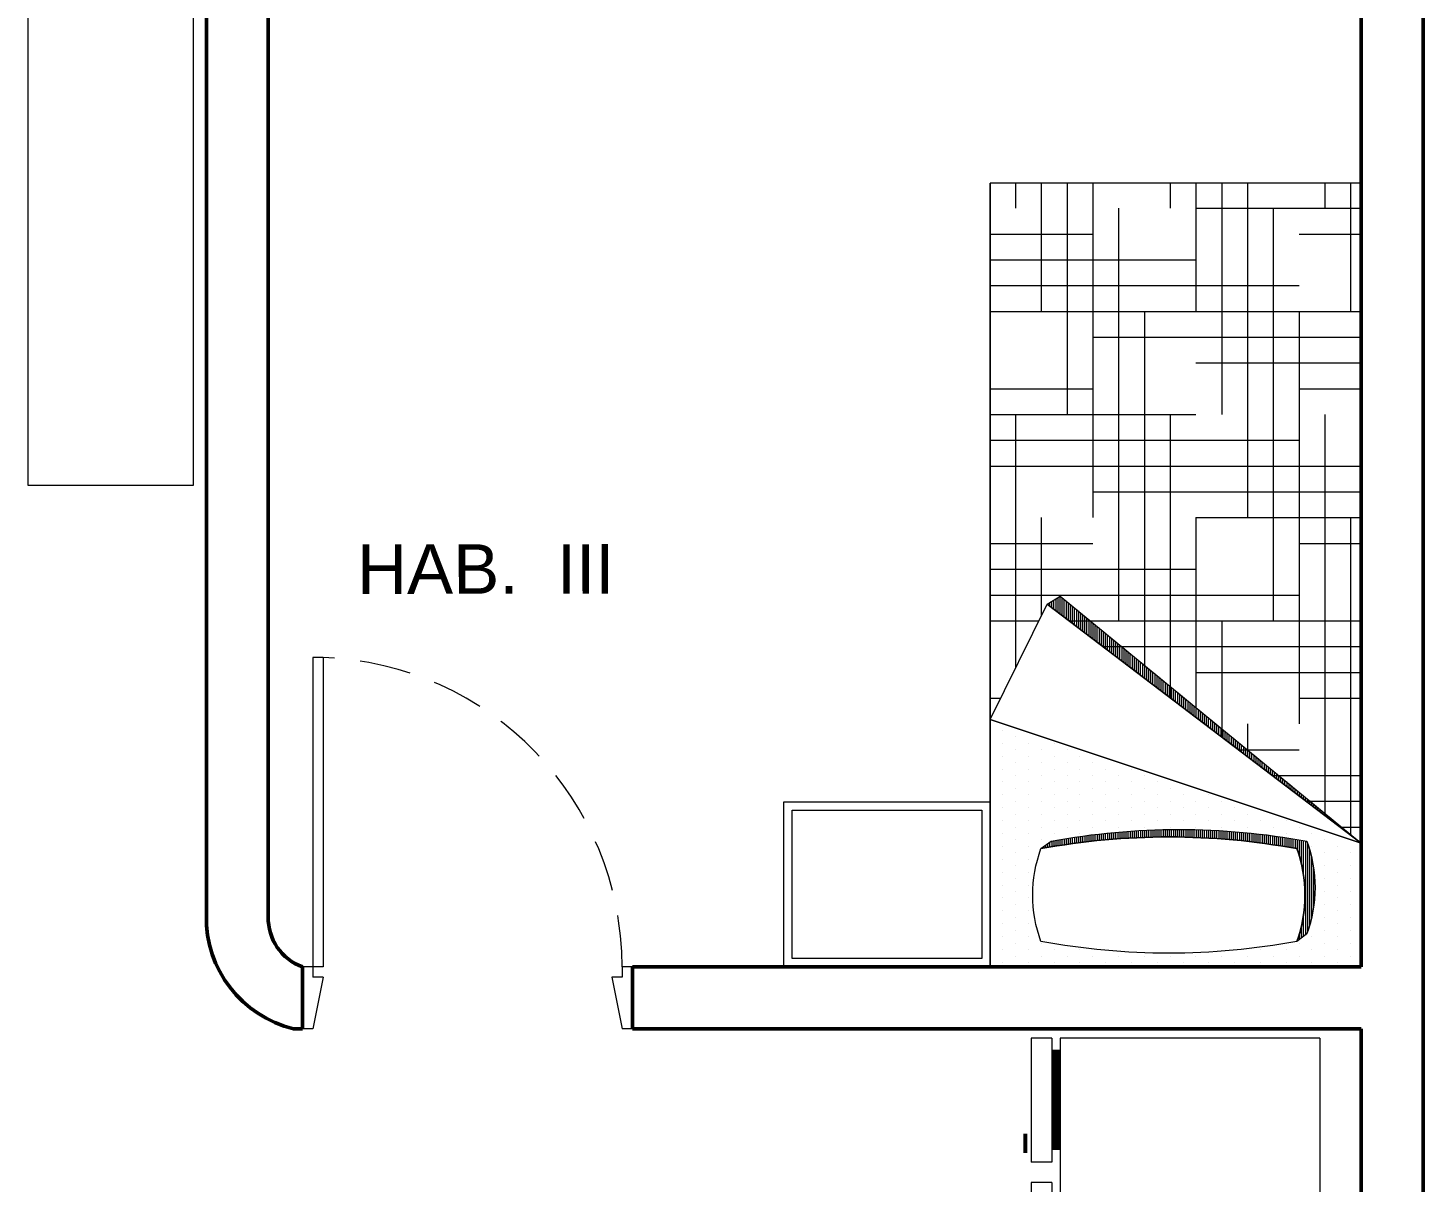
# Model space of a CAD drawing. Extents: x -454308 to 890911, y -14103 to 1343694.
# Drawn here: x 206001.8 to 206103.3, y 659037.1 to 659121 of the extents above; entities that cross this region are included whole.
import ezdxf

# ---------------------------------------------------------------- set-up
doc = ezdxf.new("R2010")
doc.units = 0
doc.header["$MEASUREMENT"] = 0
doc.linetypes.add('HIDDEN2', pattern=[0.1875, 0.125, -0.0625])
for name, color, linetype, lineweight in [('Mobiliario', 7, 'Continuous', 9), ('paredes', 20, 'Continuous', 50), ('PUERTAS', 7, 'Continuous', 20), ('TEXTO', 7, 'Continuous', 15)]:
    doc.layers.add(name, color=color, linetype=linetype, lineweight=lineweight)
doc.styles.add('ARIAL', font='arial.ttf')

# ---------------------------------------------------------------- blocks, each defined once
blk = doc.blocks.new('Plt-Nevera01')
at = {"layer": 'Mobiliario'}
for p, q in [((0, 0), (0, 0.9)), ((0, 0.9), (0.63, 0.9)), ((0.63, 0.3), (0.63, 0.9)), ((0.65, 0.9), (0.7, 0.9)), ((0.65, 0.35), (0.65, 0.9)), ((0.7, 0.35), (0.7, 0.9)), ((0.63, 0.87), (0.65, 0.87)), ((0.63, 0.38), (0.65, 0.38)), ((0.65, 0.35), (0.7, 0.35)), ((0.63, 0), (0.63, 0.3)), ((0.65, 0.3), (0.7, 0.3)), ((0.65, 0), (0.65, 0.3)), ((0.7, 0), (0.7, 0.3)), ((0.63, 0.27), (0.65, 0.27)), ((0, 0), (0.63, 0)), ((0.63, 0.03), (0.65, 0.03)), ((0.65, 0), (0.7, 0))]:
    blk.add_line(p, q, dxfattribs=at)
for points, const_width in [([(0.64, 0.38), (0.64, 0.87)], 0.02), ([(0.7144, 0.3764), (0.7144, 0.4386)], 0.01), ([(0.64, 0.03), (0.64, 0.27)], 0.02), ([(0.7144, 0.2778), (0.7144, 0.2312)], 0.01)]:
    blk.add_lwpolyline(points, dxfattribs=dict(at, const_width=const_width))
blk = doc.blocks.new('Plt-Pta-080-izq-x15')
at = {"layer": 'PUERTAS'}
for p, q in [((-0.775, 0.7496), (-0.775, 0)), ((-0.75, 0.7496), (-0.775, 0.7496)), ((-0.75, 0.7496), (-0.75, 0)), ((-0.775, 0), (-0.8, 0)), ((-0.775, 0), (-0.775, -0.025)), ((-0.75, 0), (-0.775, 0)), ((-0.025, 0), (-0.025, -0.025)), ((0, 0), (-0.025, 0)), ((-0.75, -0.025), (-0.775, -0.025)), ((-0.75, -0.025), (-0.775, -0.15)), ((-0.025, -0.025), (-0.05, -0.025)), ((-0.05, -0.025), (-0.025, -0.15)), ((-0.775, -0.15), (-0.8, -0.15)), ((0, -0.15), (-0.025, -0.15))]:
    blk.add_line(p, q, dxfattribs=at)
at = {"layer": 'PUERTAS', "linetype": 'HIDDEN2'}
blk.add_arc((-0.775, 0), 0.75, 0, 88.0898, dxfattribs=at)
blk = doc.blocks.new('*X394')
at = {"color": 0}
for p, q in [((8.375, 5), (8.375, 5.7694)), ((8.3125, 4.75), (8.3125, 5.7218)), ((8.3496, 5.75), (8.4007, 5.75)), ((8.2675, 5.6875), (8.4007, 5.6875)), ((8.1854, 5.625), (8.4007, 5.625)), ((8.1033, 5.5625), (8.25, 5.5625)), ((8.125, 5.5), (8.125, 5.579)), ((8.0625, 5.25), (8.0625, 5.5314)), ((8, 5), (8, 5.4839)), ((8.25, 4.5), (8.25, 5.5)), ((7.5007, 5.4375), (7.5262, 5.4375)), ((7.9375, 4.75), (7.9375, 5.4363)), ((8.25, 5.4375), (8.4007, 5.4375)), ((7.875, 4.5), (7.875, 5.3887)), ((7.5625, 4.75), (7.5625, 5.3644)), ((8, 5.375), (8.4007, 5.375)), ((7.7749, 5.3125), (8.4007, 5.3125)), ((7.5007, 5.25), (7.6193, 5.25)), ((7.6928, 5.25), (8.4007, 5.25)), ((7.8125, 4.25), (7.8125, 5.25)), ((8.1875, 4.25), (8.1875, 5.25)), ((7.625, 5), (7.625, 5.2386)), ((7.5007, 5.1875), (8.25, 5.1875)), ((7.5007, 5.125), (8, 5.125)), ((7.5007, 5.0625), (7.75, 5.0625)), ((8.25, 5.0625), (8.4007, 5.0625)), ((7.75, 4.1889), (7.75, 5)), ((8, 5), (8.4007, 5)), ((8.125, 4.1889), (8.125, 5)), ((7.75, 4.9375), (8.4007, 4.9375)), ((7.5007, 4.875), (8.4007, 4.875)), ((7.5007, 4.8125), (8.25, 4.8125)), ((7.5007, 4.75), (8, 4.75)), ((7.6875, 4.1889), (7.6875, 4.75)), ((8.0625, 4.1889), (8.0625, 4.75)), ((7.5007, 4.6875), (7.75, 4.6875)), ((8.25, 4.6875), (8.4007, 4.6875)), ((8, 4.625), (8.4007, 4.625)), ((7.75, 4.5625), (8.4007, 4.5625)), ((7.5007, 4.5), (8.4007, 4.5)), ((7.625, 4.1889), (7.625, 4.5)), ((8, 4.1889), (8, 4.5)), ((8.375, 4.1889), (8.375, 4.5)), ((7.5007, 4.4375), (8.25, 4.4375)), ((7.5007, 4.375), (8, 4.375)), ((7.5007, 4.3125), (7.75, 4.3125)), ((8.25, 4.3125), (8.4007, 4.3125)), ((7.5625, 4.1889), (7.5625, 4.25)), ((7.9375, 4.1889), (7.9375, 4.25)), ((8, 4.25), (8.4007, 4.25)), ((8.3125, 4.1889), (8.3125, 4.25))]:
    blk.add_line(p, q, dxfattribs=at)
blk = doc.blocks.new('*X393')
at = {"color": 0}
for p, q in [((7.53125, 6.078125), (7.53125, 6.078125)), ((7.5625, 6.0625), (7.5625, 6.0625)), ((7.59375, 6.078125), (7.59375, 6.078125)), ((7.625, 6.0625), (7.625, 6.0625)), ((7.65625, 6.078125), (7.65625, 6.078125)), ((7.6875, 6.0625), (7.6875, 6.0625)), ((7.71875, 6.078125), (7.71875, 6.078125)), ((7.75, 6.0625), (7.75, 6.0625)), ((7.78125, 6.078125), (7.78125, 6.078125)), ((7.8125, 6.0625), (7.8125, 6.0625)), ((7.84375, 6.078125), (7.84375, 6.078125)), ((7.875, 6.0625), (7.875, 6.0625)), ((7.90625, 6.078125), (7.90625, 6.078125)), ((7.9375, 6.0625), (7.9375, 6.0625)), ((7.96875, 6.078125), (7.96875, 6.078125)), ((8, 6.0625), (8, 6.0625)), ((8.03125, 6.078125), (8.03125, 6.078125)), ((8.0625, 6.0625), (8.0625, 6.0625)), ((8.09375, 6.078125), (8.09375, 6.078125)), ((8.125, 6.0625), (8.125, 6.0625)), ((8.15625, 6.078125), (8.15625, 6.078125)), ((8.1875, 6.0625), (8.1875, 6.0625)), ((8.21875, 6.078125), (8.21875, 6.078125)), ((8.25, 6.0625), (8.25, 6.0625)), ((8.28125, 6.078125), (8.28125, 6.078125)), ((8.3125, 6.0625), (8.3125, 6.0625)), ((8.34375, 6.078125), (8.34375, 6.078125)), ((8.375, 6.0625), (8.375, 6.0625)), ((7.53125, 6.046875), (7.53125, 6.046875)), ((7.5625, 6.03125), (7.5625, 6.03125)), ((7.59375, 6.046875), (7.59375, 6.046875)), ((7.625, 6.03125), (7.625, 6.03125)), ((7.65625, 6.046875), (7.65625, 6.046875)), ((7.71875, 6.046875), (7.71875, 6.046875)), ((8.15625, 6.046875), (8.15625, 6.046875)), ((8.21875, 6.046875), (8.21875, 6.046875)), ((8.25, 6.03125), (8.25, 6.03125)), ((8.28125, 6.046875), (8.28125, 6.046875)), ((8.3125, 6.03125), (8.3125, 6.03125)), ((8.34375, 6.046875), (8.34375, 6.046875)), ((8.375, 6.03125), (8.375, 6.03125)), ((7.53125, 6.015625), (7.53125, 6.015625)), ((7.5625, 6), (7.5625, 6)), ((7.59375, 6.015625), (7.59375, 6.015625)), ((8.28125, 6.015625), (8.28125, 6.015625)), ((8.3125, 6), (8.3125, 6)), ((8.34375, 6.015625), (8.34375, 6.015625)), ((8.375, 6), (8.375, 6)), ((7.53125, 5.984375), (7.53125, 5.984375)), ((7.5625, 5.96875), (7.5625, 5.96875)), ((7.59375, 5.984375), (7.59375, 5.984375)), ((8.28125, 5.984375), (8.28125, 5.984375)), ((8.3125, 5.96875), (8.3125, 5.96875)), ((8.34375, 5.984375), (8.34375, 5.984375)), ((8.375, 5.96875), (8.375, 5.96875)), ((7.53125, 5.953125), (7.53125, 5.953125)), ((7.53125, 5.921875), (7.53125, 5.921875)), ((7.5625, 5.9375), (7.5625, 5.9375)), ((7.59375, 5.953125), (7.59375, 5.953125)), ((7.59375, 5.921875), (7.59375, 5.921875)), ((8.3125, 5.9375), (8.3125, 5.9375)), ((8.34375, 5.953125), (8.34375, 5.953125)), ((8.34375, 5.921875), (8.34375, 5.921875)), ((8.375, 5.9375), (8.375, 5.9375)), ((7.53125, 5.890625), (7.53125, 5.890625)), ((7.5625, 5.90625), (7.5625, 5.90625)), ((7.59375, 5.890625), (7.59375, 5.890625)), ((8.3125, 5.90625), (8.3125, 5.90625)), ((8.34375, 5.890625), (8.34375, 5.890625)), ((8.375, 5.90625), (8.375, 5.90625)), ((7.53125, 5.859375), (7.53125, 5.859375)), ((7.5625, 5.875), (7.5625, 5.875)), ((7.59375, 5.859375), (7.59375, 5.859375)), ((8.3125, 5.875), (8.3125, 5.875)), ((8.34375, 5.859375), (8.34375, 5.859375)), ((8.375, 5.875), (8.375, 5.875)), ((7.53125, 5.828125), (7.53125, 5.828125)), ((7.5625, 5.84375), (7.5625, 5.84375)), ((7.59375, 5.828125), (7.59375, 5.828125)), ((8.3125, 5.84375), (8.3125, 5.84375)), ((8.34375, 5.828125), (8.34375, 5.828125)), ((8.375, 5.84375), (8.375, 5.84375)), ((7.53125, 5.796875), (7.53125, 5.796875)), ((7.5625, 5.8125), (7.5625, 5.8125)), ((7.59375, 5.796875), (7.59375, 5.796875)), ((8.28125, 5.796875), (8.28125, 5.796875)), ((8.3125, 5.8125), (8.3125, 5.8125)), ((8.34375, 5.796875), (8.34375, 5.796875)), ((8.375, 5.8125), (8.375, 5.8125)), ((7.53125, 5.765625), (7.53125, 5.765625)), ((7.5625, 5.78125), (7.5625, 5.78125)), ((7.59375, 5.765625), (7.59375, 5.765625)), ((7.625, 5.78125), (7.625, 5.78125)), ((7.65625, 5.765625), (7.65625, 5.765625)), ((7.71875, 5.765625), (7.71875, 5.765625)), ((8.15625, 5.765625), (8.15625, 5.765625)), ((8.21875, 5.765625), (8.21875, 5.765625)), ((8.28125, 5.765625), (8.28125, 5.765625)), ((8.3125, 5.78125), (8.3125, 5.78125)), ((8.375, 5.78125), (8.375, 5.78125)), ((7.53125, 5.734375), (7.53125, 5.734375)), ((7.5625, 5.75), (7.5625, 5.75)), ((7.5625, 5.71875), (7.5625, 5.71875)), ((7.59375, 5.734375), (7.59375, 5.734375)), ((7.625, 5.75), (7.625, 5.75)), ((7.625, 5.71875), (7.625, 5.71875)), ((7.65625, 5.734375), (7.65625, 5.734375)), ((7.6875, 5.75), (7.6875, 5.75)), ((7.6875, 5.71875), (7.6875, 5.71875)), ((7.71875, 5.734375), (7.71875, 5.734375)), ((7.75, 5.75), (7.75, 5.75)), ((7.75, 5.71875), (7.75, 5.71875)), ((7.78125, 5.734375), (7.78125, 5.734375)), ((7.8125, 5.75), (7.8125, 5.75)), ((7.8125, 5.71875), (7.8125, 5.71875)), ((7.84375, 5.734375), (7.84375, 5.734375)), ((7.875, 5.75), (7.875, 5.75)), ((7.875, 5.71875), (7.875, 5.71875)), ((7.90625, 5.734375), (7.90625, 5.734375)), ((7.9375, 5.75), (7.9375, 5.75)), ((7.9375, 5.71875), (7.9375, 5.71875)), ((7.96875, 5.734375), (7.96875, 5.734375)), ((8, 5.75), (8, 5.75)), ((8, 5.71875), (8, 5.71875)), ((8.03125, 5.734375), (8.03125, 5.734375)), ((8.0625, 5.75), (8.0625, 5.75)), ((8.0625, 5.71875), (8.0625, 5.71875)), ((8.09375, 5.734375), (8.09375, 5.734375)), ((8.125, 5.75), (8.125, 5.75)), ((8.125, 5.71875), (8.125, 5.71875)), ((8.15625, 5.734375), (8.15625, 5.734375)), ((8.1875, 5.75), (8.1875, 5.75)), ((8.1875, 5.71875), (8.1875, 5.71875)), ((8.21875, 5.734375), (8.21875, 5.734375)), ((8.25, 5.75), (8.25, 5.75)), ((7.53125, 5.703125), (7.53125, 5.703125)), ((7.5625, 5.6875), (7.5625, 5.6875)), ((7.59375, 5.703125), (7.59375, 5.703125)), ((7.625, 5.6875), (7.625, 5.6875)), ((7.65625, 5.703125), (7.65625, 5.703125)), ((7.6875, 5.6875), (7.6875, 5.6875)), ((7.71875, 5.703125), (7.71875, 5.703125)), ((7.75, 5.6875), (7.75, 5.6875)), ((7.78125, 5.703125), (7.78125, 5.703125)), ((7.8125, 5.6875), (7.8125, 5.6875)), ((7.84375, 5.703125), (7.84375, 5.703125)), ((7.875, 5.6875), (7.875, 5.6875)), ((7.90625, 5.703125), (7.90625, 5.703125)), ((7.9375, 5.6875), (7.9375, 5.6875)), ((7.96875, 5.703125), (7.96875, 5.703125)), ((8, 5.6875), (8, 5.6875)), ((8.03125, 5.703125), (8.03125, 5.703125)), ((8.0625, 5.6875), (8.0625, 5.6875)), ((8.09375, 5.703125), (8.09375, 5.703125)), ((7.53125, 5.671875), (7.53125, 5.671875)), ((7.5625, 5.65625), (7.5625, 5.65625)), ((7.59375, 5.671875), (7.59375, 5.671875)), ((7.625, 5.65625), (7.625, 5.65625)), ((7.65625, 5.671875), (7.65625, 5.671875)), ((7.6875, 5.65625), (7.6875, 5.65625)), ((7.71875, 5.671875), (7.71875, 5.671875)), ((7.75, 5.65625), (7.75, 5.65625)), ((7.78125, 5.671875), (7.78125, 5.671875)), ((7.8125, 5.65625), (7.8125, 5.65625)), ((7.84375, 5.671875), (7.84375, 5.671875)), ((7.875, 5.65625), (7.875, 5.65625)), ((7.90625, 5.671875), (7.90625, 5.671875)), ((7.9375, 5.65625), (7.9375, 5.65625)), ((7.96875, 5.671875), (7.96875, 5.671875)), ((8, 5.65625), (8, 5.65625)), ((8.03125, 5.671875), (8.03125, 5.671875)), ((7.53125, 5.640625), (7.53125, 5.640625)), ((7.5625, 5.625), (7.5625, 5.625)), ((7.59375, 5.640625), (7.59375, 5.640625)), ((7.625, 5.625), (7.625, 5.625)), ((7.65625, 5.640625), (7.65625, 5.640625)), ((7.6875, 5.625), (7.6875, 5.625)), ((7.71875, 5.640625), (7.71875, 5.640625)), ((7.75, 5.625), (7.75, 5.625)), ((7.78125, 5.640625), (7.78125, 5.640625)), ((7.8125, 5.625), (7.8125, 5.625)), ((7.84375, 5.640625), (7.84375, 5.640625)), ((7.875, 5.625), (7.875, 5.625)), ((7.90625, 5.640625), (7.90625, 5.640625)), ((7.53125, 5.609375), (7.53125, 5.609375)), ((7.5625, 5.59375), (7.5625, 5.59375)), ((7.59375, 5.609375), (7.59375, 5.609375)), ((7.625, 5.59375), (7.625, 5.59375)), ((7.65625, 5.609375), (7.65625, 5.609375)), ((7.6875, 5.59375), (7.6875, 5.59375)), ((7.71875, 5.609375), (7.71875, 5.609375)), ((7.75, 5.59375), (7.75, 5.59375)), ((7.78125, 5.609375), (7.78125, 5.609375)), ((7.8125, 5.59375), (7.8125, 5.59375)), ((7.84375, 5.609375), (7.84375, 5.609375)), ((7.53125, 5.578125), (7.53125, 5.578125)), ((7.5625, 5.5625), (7.5625, 5.5625)), ((7.59375, 5.578125), (7.59375, 5.578125)), ((7.625, 5.5625), (7.625, 5.5625)), ((7.65625, 5.578125), (7.65625, 5.578125)), ((7.6875, 5.5625), (7.6875, 5.5625)), ((7.71875, 5.578125), (7.71875, 5.578125)), ((7.53125, 5.546875), (7.53125, 5.546875)), ((7.53125, 5.515625), (7.53125, 5.515625)), ((7.5625, 5.53125), (7.5625, 5.53125)), ((7.59375, 5.546875), (7.59375, 5.546875)), ((7.625, 5.53125), (7.625, 5.53125)), ((7.65625, 5.546875), (7.65625, 5.546875))]:
    blk.add_line(p, q, dxfattribs=at)
blk = doc.blocks.new('*X392')
at = {"color": 0}
for p, q in [((5.48, 6.5319), (5.48, 6.5336)), ((5.485, 6.5168), (5.485, 6.5299)), ((5.49, 6.4984), (5.49, 6.5262)), ((5.495, 6.4735), (5.495, 6.5224)), ((5.5, 6.2904), (5.5, 6.5187)), ((5.505, 6.2953), (5.505, 6.5118)), ((5.51, 6.3108), (5.51, 6.4963)), ((5.515, 6.3298), (5.515, 6.4773)), ((5.52, 6.3564), (5.52, 6.4507)), ((5.495, 6.2895), (5.495, 6.3701)), ((5.485, 6.2877), (5.485, 6.3267)), ((5.49, 6.2886), (5.49, 6.3451)), ((4.86, 6.3086), (4.86, 6.3091)), ((4.865, 6.3048), (4.865, 6.3082)), ((4.87, 6.3011), (4.87, 6.3073)), ((4.875, 6.2973), (4.875, 6.3064)), ((4.88, 6.2936), (4.88, 6.3055)), ((4.885, 6.2907), (4.885, 6.3047)), ((4.89, 6.2898), (4.89, 6.3038)), ((4.895, 6.2889), (4.895, 6.303)), ((4.9, 6.2881), (4.9, 6.3022)), ((4.905, 6.2872), (4.905, 6.3014)), ((4.91, 6.2863), (4.91, 6.3007)), ((4.915, 6.2855), (4.915, 6.2999)), ((4.92, 6.2847), (4.92, 6.2991)), ((4.925, 6.2839), (4.925, 6.2984)), ((4.93, 6.2831), (4.93, 6.2977)), ((4.935, 6.2823), (4.935, 6.297)), ((4.94, 6.2816), (4.94, 6.2963)), ((4.945, 6.2808), (4.945, 6.2956)), ((4.95, 6.2801), (4.95, 6.295)), ((4.955, 6.2794), (4.955, 6.2943)), ((4.96, 6.2787), (4.96, 6.2937)), ((4.965, 6.278), (4.965, 6.2931)), ((4.97, 6.2773), (4.97, 6.2925)), ((4.975, 6.2767), (4.975, 6.2919)), ((5.365, 6.2713), (5.365, 6.2921)), ((5.37, 6.2718), (5.37, 6.2927)), ((5.375, 6.2723), (5.375, 6.2933)), ((5.38, 6.2729), (5.38, 6.2939)), ((5.385, 6.2734), (5.385, 6.2946)), ((5.39, 6.274), (5.39, 6.2952)), ((5.395, 6.2746), (5.395, 6.2959)), ((5.4, 6.2752), (5.4, 6.2966)), ((5.405, 6.2758), (5.405, 6.2972)), ((5.41, 6.2764), (5.41, 6.2979)), ((5.415, 6.2771), (5.415, 6.2987)), ((5.42, 6.2777), (5.42, 6.2994)), ((5.425, 6.2784), (5.425, 6.3002)), ((5.43, 6.2791), (5.43, 6.3009)), ((5.435, 6.2798), (5.435, 6.3017)), ((5.44, 6.2805), (5.44, 6.3025)), ((5.445, 6.2813), (5.445, 6.3033)), ((5.45, 6.282), (5.45, 6.3041)), ((5.455, 6.2828), (5.455, 6.305)), ((5.46, 6.2836), (5.46, 6.3058)), ((5.465, 6.2844), (5.465, 6.3067)), ((5.47, 6.2852), (5.47, 6.3076)), ((5.475, 6.286), (5.475, 6.3085)), ((5.48, 6.2869), (5.48, 6.3116)), ((4.98, 6.276), (4.98, 6.2914)), ((4.985, 6.2754), (4.985, 6.2908)), ((4.99, 6.2748), (4.99, 6.2903)), ((4.995, 6.2742), (4.995, 6.2898)), ((5, 6.2736), (5, 6.2893)), ((5.005, 6.2731), (5.005, 6.2888)), ((5.01, 6.2725), (5.01, 6.2883)), ((5.015, 6.272), (5.015, 6.2878)), ((5.02, 6.2715), (5.02, 6.2874)), ((5.025, 6.271), (5.025, 6.287)), ((5.03, 6.2705), (5.03, 6.2865)), ((5.035, 6.27), (5.035, 6.2861)), ((5.04, 6.2696), (5.04, 6.2858)), ((5.045, 6.2691), (5.045, 6.2854)), ((5.05, 6.2687), (5.05, 6.285)), ((5.055, 6.2683), (5.055, 6.2847)), ((5.06, 6.2679), (5.06, 6.2844)), ((5.065, 6.2675), (5.065, 6.284)), ((5.07, 6.2671), (5.07, 6.2837)), ((5.075, 6.2668), (5.075, 6.2835)), ((5.08, 6.2664), (5.08, 6.2832)), ((5.085, 6.2661), (5.085, 6.2829)), ((5.09, 6.2658), (5.09, 6.2827)), ((5.095, 6.2655), (5.095, 6.2825)), ((5.1, 6.2652), (5.1, 6.2823)), ((5.105, 6.2649), (5.105, 6.2821)), ((5.11, 6.2647), (5.11, 6.2819)), ((5.115, 6.2644), (5.115, 6.2817)), ((5.12, 6.2642), (5.12, 6.2816)), ((5.125, 6.264), (5.125, 6.2814)), ((5.13, 6.2638), (5.13, 6.2813)), ((5.135, 6.2636), (5.135, 6.2812)), ((5.14, 6.2635), (5.14, 6.2811)), ((5.145, 6.2633), (5.145, 6.281)), ((5.15, 6.2632), (5.15, 6.281)), ((5.155, 6.2631), (5.155, 6.2809)), ((5.16, 6.263), (5.16, 6.2809)), ((5.165, 6.2629), (5.165, 6.2809)), ((5.17, 6.2628), (5.17, 6.2809)), ((5.175, 6.2627), (5.175, 6.2809)), ((5.18, 6.2627), (5.18, 6.2809)), ((5.185, 6.2627), (5.185, 6.2809)), ((5.19, 6.2626), (5.19, 6.281)), ((5.195, 6.2626), (5.195, 6.2811)), ((5.2, 6.2627), (5.2, 6.2811)), ((5.205, 6.2627), (5.205, 6.2812)), ((5.21, 6.2627), (5.21, 6.2814)), ((5.215, 6.2628), (5.215, 6.2815)), ((5.22, 6.2628), (5.22, 6.2816)), ((5.225, 6.2629), (5.225, 6.2818)), ((5.23, 6.263), (5.23, 6.2819)), ((5.235, 6.2631), (5.235, 6.2821)), ((5.24, 6.2633), (5.24, 6.2823)), ((5.245, 6.2634), (5.245, 6.2825)), ((5.25, 6.2636), (5.25, 6.2828)), ((5.255, 6.2638), (5.255, 6.283)), ((5.26, 6.2639), (5.26, 6.2833)), ((5.265, 6.2641), (5.265, 6.2836)), ((5.27, 6.2644), (5.27, 6.2838)), ((5.275, 6.2646), (5.275, 6.2841)), ((5.28, 6.2648), (5.28, 6.2845)), ((5.285, 6.2651), (5.285, 6.2848)), ((5.29, 6.2654), (5.29, 6.2851)), ((5.295, 6.2657), (5.295, 6.2855)), ((5.3, 6.266), (5.3, 6.2859)), ((5.305, 6.2663), (5.305, 6.2863)), ((5.31, 6.2666), (5.31, 6.2867)), ((5.315, 6.267), (5.315, 6.2871)), ((5.32, 6.2673), (5.32, 6.2875)), ((5.325, 6.2677), (5.325, 6.288)), ((5.33, 6.2681), (5.33, 6.2885)), ((5.335, 6.2685), (5.335, 6.2889)), ((5.34, 6.2689), (5.34, 6.2894)), ((5.345, 6.2694), (5.345, 6.29)), ((5.35, 6.2698), (5.35, 6.2905)), ((5.355, 6.2703), (5.355, 6.291)), ((5.36, 6.2708), (5.36, 6.2916))]:
    blk.add_line(p, q, dxfattribs=at)
blk = doc.blocks.new('*X395')
at = {"color": 0}
for p, q in [((8.395, 5.7843), (8.395, 5.7846)), ((8.4, 5.7884), (8.4, 5.7884)), ((8.355, 5.7514), (8.355, 5.7541)), ((8.36, 5.7555), (8.36, 5.7579)), ((8.365, 5.7596), (8.365, 5.7617)), ((8.37, 5.7637), (8.37, 5.7656)), ((8.375, 5.7678), (8.375, 5.7694)), ((8.38, 5.7719), (8.38, 5.7732)), ((8.385, 5.776), (8.385, 5.777)), ((8.39, 5.7801), (8.39, 5.7808)), ((8.31, 5.7145), (8.31, 5.7199)), ((8.315, 5.7186), (8.315, 5.7237)), ((8.32, 5.7227), (8.32, 5.7275)), ((8.325, 5.7268), (8.325, 5.7313)), ((8.33, 5.7309), (8.33, 5.7351)), ((8.335, 5.735), (8.335, 5.7389)), ((8.34, 5.7391), (8.34, 5.7427)), ((8.345, 5.7432), (8.345, 5.7465)), ((8.35, 5.7473), (8.35, 5.7503)), ((8.265, 5.6776), (8.265, 5.6856)), ((8.27, 5.6817), (8.27, 5.6894)), ((8.275, 5.6858), (8.275, 5.6932)), ((8.28, 5.6899), (8.28, 5.697)), ((8.285, 5.694), (8.285, 5.7008)), ((8.29, 5.6981), (8.29, 5.7046)), ((8.295, 5.7022), (8.295, 5.7085)), ((8.3, 5.7063), (8.3, 5.7123)), ((8.305, 5.7104), (8.305, 5.7161)), ((8.22, 5.6406), (8.22, 5.6513)), ((8.225, 5.6447), (8.225, 5.6552)), ((8.23, 5.6488), (8.23, 5.659)), ((8.235, 5.6529), (8.235, 5.6628)), ((8.24, 5.657), (8.24, 5.6666)), ((8.245, 5.6612), (8.245, 5.6704)), ((8.25, 5.6653), (8.25, 5.6742)), ((8.255, 5.6694), (8.255, 5.678)), ((8.26, 5.6735), (8.26, 5.6818)), ((8.175, 5.6037), (8.175, 5.6171)), ((8.18, 5.6078), (8.18, 5.6209)), ((8.185, 5.6119), (8.185, 5.6247)), ((8.19, 5.616), (8.19, 5.6285)), ((8.195, 5.6201), (8.195, 5.6323)), ((8.2, 5.6242), (8.2, 5.6361)), ((8.205, 5.6283), (8.205, 5.6399)), ((8.21, 5.6324), (8.21, 5.6437)), ((8.215, 5.6365), (8.215, 5.6475)), ((8.13, 5.5668), (8.13, 5.5828)), ((8.135, 5.5709), (8.135, 5.5866)), ((8.14, 5.575), (8.14, 5.5904)), ((8.145, 5.5791), (8.145, 5.5942)), ((8.15, 5.5832), (8.15, 5.5981)), ((8.155, 5.5873), (8.155, 5.6019)), ((8.16, 5.5914), (8.16, 5.6057)), ((8.165, 5.5955), (8.165, 5.6095)), ((8.17, 5.5996), (8.17, 5.6133)), ((8.085, 5.5298), (8.085, 5.5486)), ((8.09, 5.534), (8.09, 5.5524)), ((8.095, 5.5381), (8.095, 5.5562)), ((8.1, 5.5422), (8.1, 5.56)), ((8.105, 5.5463), (8.105, 5.5638)), ((8.11, 5.5504), (8.11, 5.5676)), ((8.115, 5.5545), (8.115, 5.5714)), ((8.12, 5.5586), (8.12, 5.5752)), ((8.125, 5.5627), (8.125, 5.579)), ((8.04, 5.4929), (8.04, 5.5143)), ((8.045, 5.497), (8.045, 5.5181)), ((8.05, 5.5011), (8.05, 5.5219)), ((8.055, 5.5052), (8.055, 5.5257)), ((8.06, 5.5093), (8.06, 5.5295)), ((8.065, 5.5134), (8.065, 5.5333)), ((8.07, 5.5175), (8.07, 5.5371)), ((8.075, 5.5216), (8.075, 5.541)), ((8.08, 5.5257), (8.08, 5.5448)), ((7.995, 5.456), (7.995, 5.48)), ((8, 5.4601), (8, 5.4839)), ((8.005, 5.4642), (8.005, 5.4877)), ((8.01, 5.4683), (8.01, 5.4915)), ((8.015, 5.4724), (8.015, 5.4953)), ((8.02, 5.4765), (8.02, 5.4991)), ((8.025, 5.4806), (8.025, 5.5029)), ((8.03, 5.4847), (8.03, 5.5067)), ((8.035, 5.4888), (8.035, 5.5105)), ((7.955, 5.4232), (7.955, 5.4496)), ((7.96, 5.4273), (7.96, 5.4534)), ((7.965, 5.4314), (7.965, 5.4572)), ((7.97, 5.4355), (7.97, 5.461)), ((7.975, 5.4396), (7.975, 5.4648)), ((7.98, 5.4437), (7.98, 5.4686)), ((7.985, 5.4478), (7.985, 5.4724)), ((7.99, 5.4519), (7.99, 5.4762)), ((7.91, 5.3862), (7.91, 5.4153)), ((7.915, 5.3903), (7.915, 5.4191)), ((7.92, 5.3944), (7.92, 5.4229)), ((7.925, 5.3985), (7.925, 5.4267)), ((7.93, 5.4026), (7.93, 5.4306)), ((7.935, 5.4068), (7.935, 5.4344)), ((7.94, 5.4109), (7.94, 5.4382)), ((7.945, 5.415), (7.945, 5.442)), ((7.95, 5.4191), (7.95, 5.4458)), ((7.865, 5.3493), (7.865, 5.3811)), ((7.87, 5.3534), (7.87, 5.3849)), ((7.875, 5.3575), (7.875, 5.3887)), ((7.88, 5.3616), (7.88, 5.3925)), ((7.885, 5.3657), (7.885, 5.3963)), ((7.89, 5.3698), (7.89, 5.4001)), ((7.895, 5.3739), (7.895, 5.4039)), ((7.9, 5.378), (7.9, 5.4077)), ((7.905, 5.3821), (7.905, 5.4115)), ((7.82, 5.3124), (7.82, 5.3468)), ((7.825, 5.3165), (7.825, 5.3506)), ((7.83, 5.3206), (7.83, 5.3544)), ((7.835, 5.3247), (7.835, 5.3582)), ((7.84, 5.3288), (7.84, 5.362)), ((7.845, 5.3329), (7.845, 5.3658)), ((7.85, 5.337), (7.85, 5.3696)), ((7.855, 5.3411), (7.855, 5.3735)), ((7.86, 5.3452), (7.86, 5.3773)), ((7.775, 5.2754), (7.775, 5.3125)), ((7.78, 5.2795), (7.78, 5.3164)), ((7.785, 5.2837), (7.785, 5.3202)), ((7.79, 5.2878), (7.79, 5.324)), ((7.795, 5.2919), (7.795, 5.3278)), ((7.8, 5.296), (7.8, 5.3316)), ((7.805, 5.3001), (7.805, 5.3354)), ((7.81, 5.3042), (7.81, 5.3392)), ((7.815, 5.3083), (7.815, 5.343)), ((7.73, 5.2385), (7.73, 5.2783)), ((7.735, 5.2426), (7.735, 5.2821)), ((7.74, 5.2467), (7.74, 5.2859)), ((7.745, 5.2508), (7.745, 5.2897)), ((7.75, 5.2549), (7.75, 5.2935)), ((7.755, 5.259), (7.755, 5.2973)), ((7.76, 5.2631), (7.76, 5.3011)), ((7.765, 5.2672), (7.765, 5.3049)), ((7.77, 5.2713), (7.77, 5.3087)), ((7.685, 5.2016), (7.685, 5.244)), ((7.69, 5.2057), (7.69, 5.2478)), ((7.695, 5.2098), (7.695, 5.2516)), ((7.7, 5.2139), (7.7, 5.2554)), ((7.705, 5.218), (7.705, 5.2593)), ((7.71, 5.2221), (7.71, 5.2631)), ((7.715, 5.2262), (7.715, 5.2669)), ((7.72, 5.2303), (7.72, 5.2707)), ((7.725, 5.2344), (7.725, 5.2745)), ((7.64, 5.2091), (7.64, 5.2098)), ((7.645, 5.206), (7.645, 5.2136)), ((7.65, 5.2029), (7.65, 5.2174)), ((7.655, 5.1998), (7.655, 5.2212)), ((7.66, 5.1967), (7.66, 5.225)), ((7.665, 5.1936), (7.665, 5.2288)), ((7.67, 5.1905), (7.67, 5.2326)), ((7.675, 5.1934), (7.675, 5.2364)), ((7.68, 5.1975), (7.68, 5.2402))]:
    blk.add_line(p, q, dxfattribs=at)
blk = doc.blocks.new('Plt-Cama04')
at = {"layer": 'Mobiliario'}
for p, q in [((0, 0), (0, -1.9)), ((0, 0), (0.9, 0)), ((0, -0.6), (0.9, -0.3)), ((0.1388, -0.8795), (0.9, -0.3)), ((0, -0.6), (0.1388, -0.8795))]:
    blk.add_line(p, q, dxfattribs=at)
for points in [[(0, -0.6), (0, 0), (0.9, 0), (0.9, -0.3)], [(0, -0.6), (0.1388, -0.8795), (0.9, -0.3), (0.9, -1.9), (0, -1.9)], [(0.1388, -0.8795), (0.1702, -0.8989), (0.9, -0.3)]]:
    blk.add_lwpolyline(points, close=True, dxfattribs=at)
for points in [[(0.1236, -0.2866, 0.091612), (0.7437, -0.2866, 0.177353), (0.7437, -0.0616, 0.091612), (0.1236, -0.0616, 0.177353)], [(0.1236, -0.2866), (0.1479, -0.3048, 0.091612), (0.768, -0.3048, 0.177353), (0.768, -0.0798), (0.7437, -0.0616, -0.177353), (0.7437, -0.2866, -0.091612)]]:
    blk.add_lwpolyline(points, format="xyb", close=True, dxfattribs=at)
for name, p in [('*X393', (-7.5007, -6.0889)), ('*X392', (-4.7355, -6.5958)), ('*X395', (-7.5007, -6.0889))]:
    blk.add_blockref(name, p, dxfattribs=at)
at = {"layer": 'Mobiliario', "color": 8}
blk.add_blockref('*X394', (-7.5007, -6.0889), dxfattribs=at)

msp = doc.modelspace()

# ---------------------------------------------------------------- linework, layer by layer
at = {"layer": 'Mobiliario'}
for points in [[(206013.835, 659136.477), (206001.781, 659136.477), (206001.781, 659087.78), (206013.835, 659087.78)], [(206056.761, 659052.754), (206056.761, 659064.754), (206071.761, 659064.754), (206071.761, 659052.754)], [(206057.361, 659053.354), (206057.361, 659064.154), (206071.161, 659064.154), (206071.161, 659053.354)]]:
    msp.add_lwpolyline(points, close=True, dxfattribs=at)
at = {"layer": 'paredes'}
for p, q in [((206103.261, 658641.817), (206103.261, 659241.817)), ((206014.761, 659056.141), (206014.761, 659144.317)), ((206019.261, 659056.197), (206019.261, 659144.317)), ((206098.761, 659052.754), (206098.761, 659136.817)), ((206021.747, 659052.754), (206021.747, 659048.254)), ((206045.747, 659052.754), (206045.747, 659048.254)), ((206021.106, 659048.254), (206021.747, 659048.254)), ((206098.761, 659048.254), (206098.761, 659024.317))]:
    msp.add_line(p, q, dxfattribs=at)
for points in [[(206098.761, 659052.754), (206045.747, 659052.754)], [(206098.761, 659048.254), (206045.747, 659048.254)]]:
    msp.add_lwpolyline(points, dxfattribs=at)
for radius, end in [(8.293, 256.42562), (3.793, 249.87209)]:
    msp.add_arc((206023.053, 659056.315), radius, 178.7957, end, dxfattribs=at)

# ---------------------------------------------------------------- block references
at = {"linetype": 'Continuous', "xscale": -29.99999999534339, "yscale": 29.99999999534339, "zscale": 29.99999999534339, "rotation": 180}
msp.add_blockref('Plt-Cama04', (206071.761, 659052.754), dxfattribs=at)
at = {"linetype": 'Continuous', "xscale": 29.99999999534339, "yscale": 29.99999999534339, "zscale": 29.99999999534339}
msp.add_blockref('Plt-Pta-080-izq-x15', (206045.747, 659052.754), dxfattribs=at)
at = {"xscale": 29.99999999534339, "yscale": 29.99999999534339, "zscale": 29.99999999534339, "rotation": 180}
msp.add_blockref('Plt-Nevera01', (206095.761, 659047.567), dxfattribs=at)

# ---------------------------------------------------------------- texts
at = {"layer": 'TEXTO', "style": 'ARIAL'}
msp.add_text('HAB.  III', height=3.6, rotation=0.05754, dxfattribs=at).set_placement((206025.728, 659079.876))

doc.saveas('drawing.dxf')
